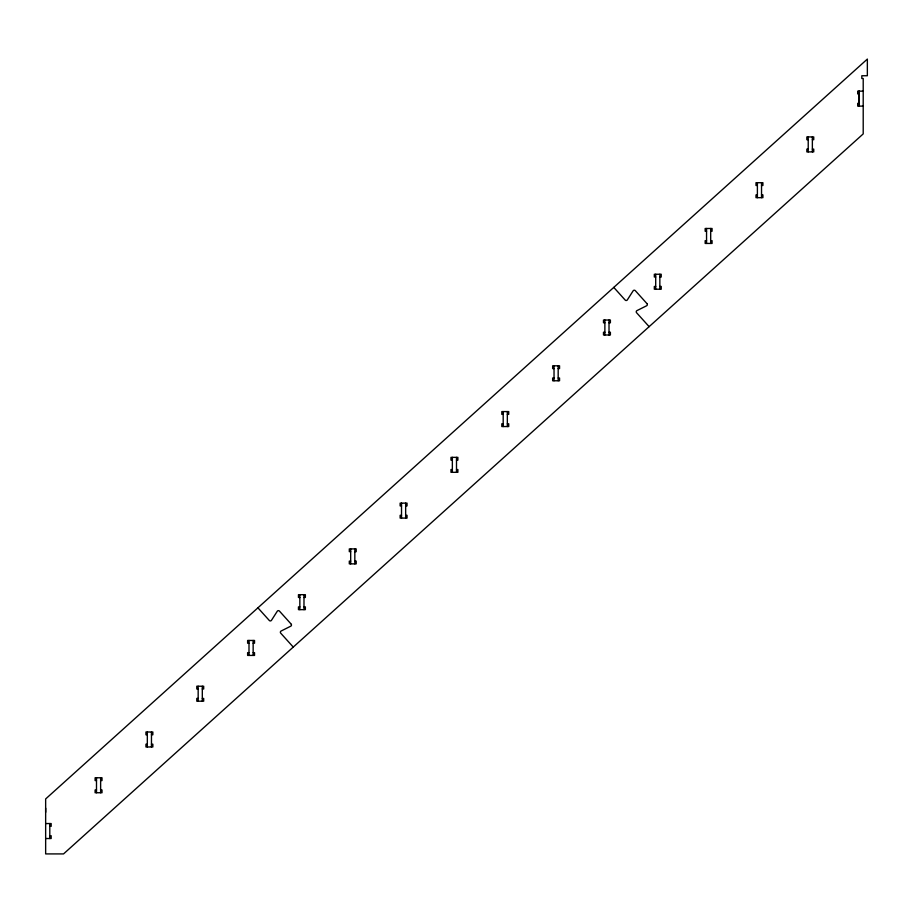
<?xml version="1.0" encoding="UTF-8"?>
<svg xmlns="http://www.w3.org/2000/svg" width="913" height="913" viewBox="0 0 913 913"><rect width="100%" height="100%" fill="white"/><g stroke="black" fill="none" stroke-linecap="round" stroke-linejoin="round"><path stroke-width="1.37" d="M45.65 812.296L45.65 808.153M863.207 106.113L863.207 78.507L861.826 78.507L861.826 75.745L867.35 75.745L867.35 59.083L45.65 798.943L45.65 853.917L63.545 853.917L863.207 133.903L863.207 106.113L857.684 106.113L857.684 103.352L859.065 103.352M863.207 91.152L857.684 91.152L857.684 93.913L859.065 93.913M808.222 139.689L806.841 139.689L806.841 136.927L813.745 136.927L813.745 139.689L812.365 139.689M808.222 149.127L806.841 149.127L806.841 151.889L813.745 151.889L813.745 149.127L812.365 149.127M757.391 185.465L755.998 185.465L755.998 182.703L762.914 182.703L762.914 185.465L761.533 185.465M757.391 194.903L755.998 194.903L755.998 197.665L762.914 197.665L762.914 194.903L761.533 194.903M706.548 231.24L705.167 231.24L705.167 228.478L712.072 228.478L712.072 231.24L710.691 231.24M706.548 240.678L705.167 240.678L705.167 243.44L712.072 243.44L712.072 240.678L710.691 240.678M655.705 277.016L654.324 277.016L654.324 274.254L661.229 274.254L661.229 277.016L659.848 277.016M655.705 286.454L654.324 286.454L654.324 289.216L661.229 289.216L661.229 286.454L659.848 286.454M604.874 322.791L603.493 322.791L603.493 320.029L610.398 320.029L610.398 322.791L609.017 322.791M604.874 332.229L603.493 332.229L603.493 334.991L610.398 334.991L610.398 332.229L609.017 332.229M554.031 368.567L552.65 368.567L552.65 365.805L559.555 365.805L559.555 368.567L558.174 368.567M554.031 378.005L552.65 378.005L552.65 380.767L559.555 380.767L559.555 378.005L558.174 378.005M503.189 414.342L501.808 414.342L501.808 411.58L508.724 411.58L508.724 414.342L507.343 414.342M503.189 423.78L501.808 423.78L501.808 426.542L508.724 426.542L508.724 423.78L507.343 423.78M452.357 460.118L450.976 460.118L450.976 457.356L457.881 457.356L457.881 460.118L456.5 460.118M452.357 469.556L450.976 469.556L450.976 472.318L457.881 472.318L457.881 469.556L456.5 469.556M401.515 505.893L400.134 505.893L400.134 503.131L407.038 503.131L407.038 505.893L405.657 505.893M401.515 515.331L400.134 515.331L400.134 518.093L407.038 518.093L407.038 515.331L405.657 515.331M350.683 551.669L349.302 551.669L349.302 548.907L356.207 548.907L356.207 551.669L354.826 551.669M350.683 561.107L349.302 561.107L349.302 563.869L356.207 563.869L356.207 561.107L354.826 561.107M299.841 597.444L298.46 597.444L298.46 594.683L305.364 594.683L305.364 597.444L303.983 597.444M299.841 606.883L298.46 606.883L298.46 609.644L305.364 609.644L305.364 606.883L303.983 606.883M248.998 643.22L247.617 643.22L247.617 640.458L254.533 640.458L254.533 643.22L253.152 643.22M248.998 652.658L247.617 652.658L247.617 655.42L254.533 655.42L254.533 652.658L253.152 652.658M198.167 688.995L196.786 688.995L196.786 686.234L203.69 686.234L203.69 688.995L202.309 688.995M198.167 698.434L196.786 698.434L196.786 701.195L203.69 701.195L203.69 698.434L202.309 698.434M147.324 734.771L145.943 734.771L145.943 731.998L152.848 731.998L152.848 734.771L151.467 734.771M147.324 744.209L145.943 744.209L145.943 746.971L152.848 746.971L152.848 744.209L151.467 744.209M96.493 780.547L95.112 780.547L95.112 777.773L102.016 777.773L102.016 780.547L100.635 780.547M96.493 789.985L95.112 789.985L95.112 792.746L102.016 792.746L102.016 789.985L100.635 789.985M45.65 823.549L51.174 823.549L51.174 826.311L49.793 826.311M49.793 835.76L51.174 835.76L51.174 838.522L45.65 838.522M646.986 303.641L635.311 290.665A1.381 1.381 0 0 0 633.2 290.722L627.277 299.989A1.381 1.381 0 0 1 625.165 300.046L613.776 287.401M649.132 326.66L636.589 312.737A1.381 1.381 0 0 1 636.875 310.648L646.701 305.729A1.381 1.381 0 0 0 647.157 303.869M291.121 624.058L279.435 611.082A1.381 1.381 0 0 0 277.335 611.151L271.412 620.406A1.381 1.381 0 0 1 269.301 620.475L257.911 607.818M293.267 647.089L280.725 633.165A1.381 1.381 0 0 1 281.01 631.077L290.836 626.147A1.381 1.381 0 0 0 291.293 624.298M812.365 136.927L812.365 151.889M808.222 136.927L808.222 151.889M761.533 182.703L761.533 197.665M757.391 182.703L757.391 197.665M710.691 228.478L710.691 243.44M706.548 228.478L706.548 243.44M659.848 274.254L659.848 289.216M655.705 274.254L655.705 289.216M609.017 320.029L609.017 334.991M604.874 320.029L604.874 334.991M558.174 365.805L558.174 380.767M554.031 365.805L554.031 380.767M507.343 411.58L507.343 426.542M503.189 411.58L503.189 426.542M456.5 457.356L456.5 472.318M452.357 457.356L452.357 472.318M405.657 503.131L405.657 518.093M401.515 503.131L401.515 518.093M354.826 548.907L354.826 563.869M350.683 548.907L350.683 563.869M303.983 594.683L303.983 609.644M299.841 594.683L299.841 609.644M253.152 640.458L253.152 655.42M248.998 640.458L248.998 655.42M202.309 686.234L202.309 701.195M198.167 686.234L198.167 701.195M151.467 731.998L151.467 746.971M147.324 731.998L147.324 746.971M100.635 777.773L100.635 792.746M96.493 777.773L96.493 792.746M49.793 823.549L49.793 838.522M859.065 91.152L859.065 106.113L859.065 91.152"/></g></svg>
